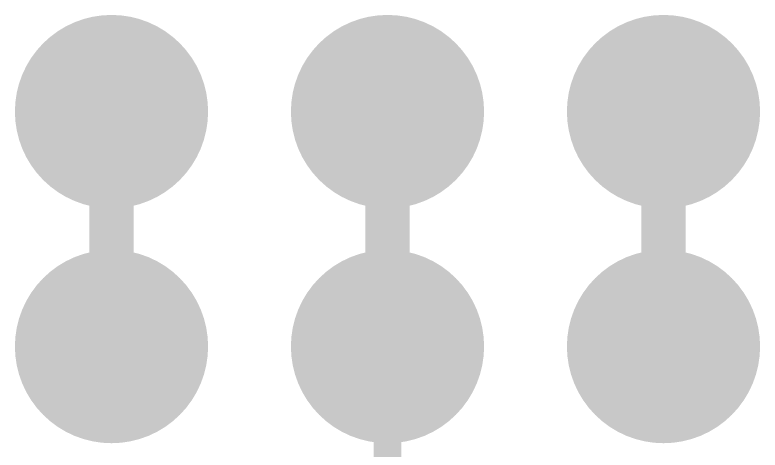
# Model space of a CAD drawing. Extents: x -7.1 to 67.6, y -9 to 27.6.
# Drawn here: x 28.32 to 35.18, y 18.48 to 22.48 of the extents above; entities that cross this region are included whole.
import ezdxf

# ---------------------------------------------------------------- set-up
doc = ezdxf.new("R2010")
doc.units = 0
for name, color, linetype in [('1', 12, 'CONTINUOUS'), ('16', 132, 'CONTINUOUS'), ('17', 110, 'CONTINUOUS')]:
    doc.layers.add(name, color=color, linetype=linetype)

# ---------------------------------------------------------------- blocks, each defined once
blk = doc.blocks.new('ROUNDP')
at = {"const_width": 0.5}
blk.add_lwpolyline([(0, -0.25, 1), (0, 0.25, 1), (0, -0.25)], format="xyb", dxfattribs=at)

msp = doc.modelspace()

# ---------------------------------------------------------------- linework, layer by layer
at = {"layer": '1', "const_width": 0.4064}
for points in [[(29.21, 21.59), (29.21, 19.431)], [(31.75, 21.59), (31.75, 19.431)], [(34.29, 21.59), (34.29, 19.939)], [(34.29, 19.939), (34.29, 19.431)]]:
    msp.add_lwpolyline(points, dxfattribs=at)
at = {"layer": '1', "const_width": 0.2032}
for points in [[(29.3116, 21.59, 1), (29.1084, 21.59)], [(31.8516, 21.59, 1), (31.6484, 21.59)], [(34.3916, 21.59, 1), (34.1884, 21.59)], [(34.3916, 19.939, 1), (34.1884, 19.939)], [(34.1884, 19.939, 1), (34.3916, 19.939)], [(29.1084, 19.431, 1), (29.3116, 19.431)], [(31.6484, 19.431, 1), (31.8516, 19.431)], [(34.1884, 19.431, 1), (34.3916, 19.431)]]:
    msp.add_lwpolyline(points, format="xyb", dxfattribs=at)
at = {"layer": '16', "const_width": 0.254}
msp.add_lwpolyline([(31.75, 19.431), (31.75, 18.288)], dxfattribs=at)
at = {"layer": '16', "const_width": 0.127}
msp.add_lwpolyline([(31.8135, 19.431, 1), (31.6865, 19.431)], format="xyb", dxfattribs=at)

# ---------------------------------------------------------------- block references
at = {"layer": '17', "xscale": 1.778, "yscale": 1.778}
for p in [(29.21, 21.59), (29.21, 21.59), (31.75, 21.59), (31.75, 21.59), (34.29, 21.59), (34.29, 21.59)]:
    msp.add_blockref('ROUNDP', p, dxfattribs=at)
at = {"layer": '17', "xscale": 1.778, "yscale": 1.778, "rotation": 90}
for p in [(29.21, 19.431), (29.21, 19.431), (31.75, 19.431), (31.75, 19.431), (34.29, 19.431), (34.29, 19.431)]:
    msp.add_blockref('ROUNDP', p, dxfattribs=at)

doc.saveas('drawing.dxf')
